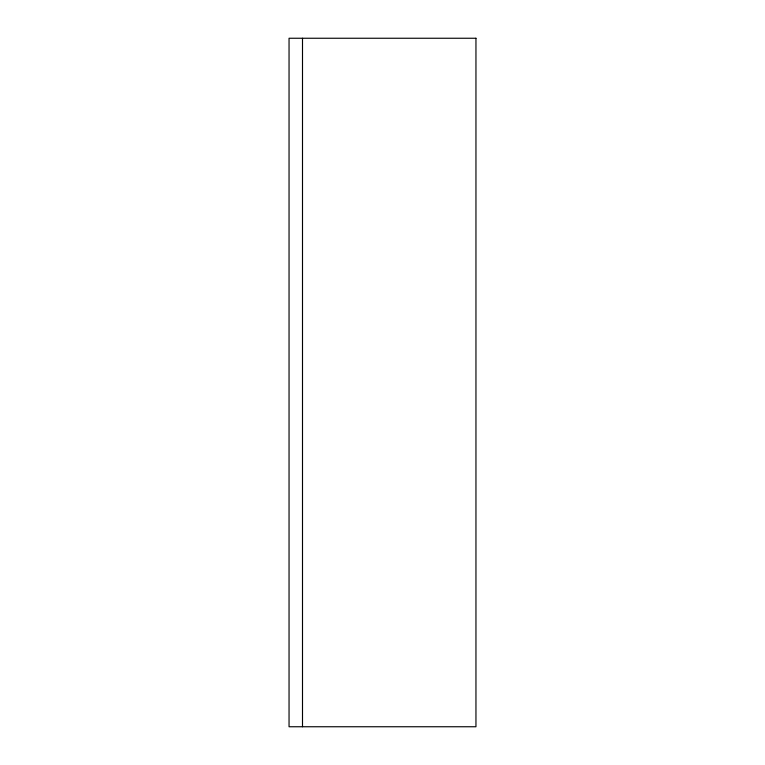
<?xml version="1.0" encoding="UTF-8"?>
<svg xmlns="http://www.w3.org/2000/svg" width="765" height="765" viewBox="0 0 765 765"><rect width="100%" height="100%" fill="white"/><g stroke="black" fill="none" stroke-linecap="round" stroke-linejoin="round"><path stroke-width="1.15" d="M302.5 38.25L302.5 726.75M475.954 38.25L289.046 38.25L289.046 726.75L475.954 726.75L475.954 38.25"/></g></svg>
